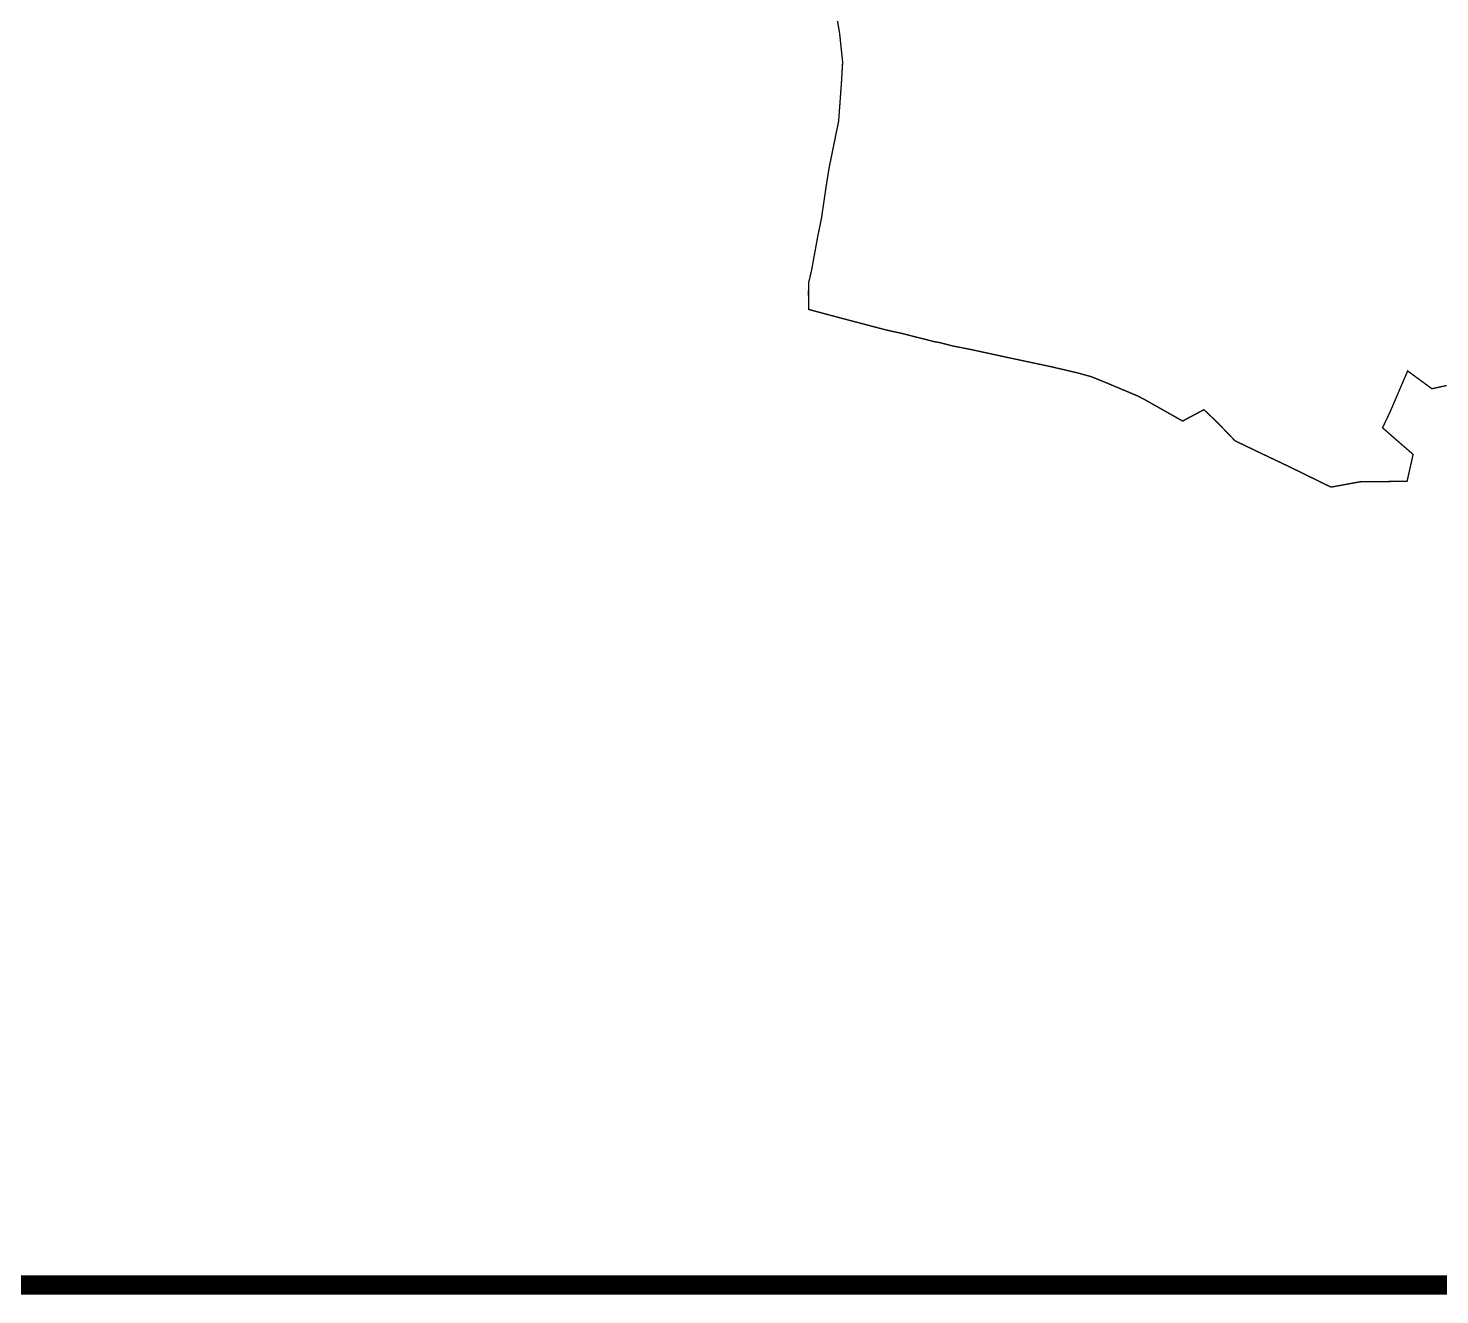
# Model space of a CAD drawing. Header units: inches. Extents: x 174104 to 230935, y 1583276 to 1631460.
# Drawn here: x 203582 to 210853, y 1583276 to 1589804 of the extents above; entities that cross this region are included whole.
import ezdxf

# ---------------------------------------------------------------- set-up
doc = ezdxf.new("R2010")
doc.units = ezdxf.units.IN
doc.header["$LTSCALE"] = 15
doc.header["$MEASUREMENT"] = 0
doc.linetypes.add('HIDDEN2', pattern=[0.1875, 0.125, -0.0625])
doc.layers.add('text2', color=7, linetype='Continuous')
doc.layers.add('VILLAGE BOUNDRY', color=5, linetype='Continuous')

msp = doc.modelspace()

# ---------------------------------------------------------------- linework, layer by layer
at = {"layer": 'text2', "const_width": 100}
msp.add_lwpolyline([(174153.83452, 1631410.23269), (230884.84018, 1631410.23269), (230884.84018, 1583325.91205), (174153.83452, 1583325.91205)], close=True, dxfattribs=at)
at = {"layer": 'VILLAGE BOUNDRY', "linetype": 'HIDDEN2', "ltscale": 20, "const_width": 7}
msp.add_lwpolyline([(210888.55918, 1587962.20367), (210812.64758, 1587945.80129), (210687.60583, 1588037.31755), (210687.60583, 1588037.31755), (210659.05245, 1587970.74586), (210595.05589, 1587821.53901), (210558.28371, 1587744.46545), (210653.68932, 1587661.14672), (210715.75842, 1587607.22489), (210684.748, 1587468.5744), (210524.92357, 1587466.80373), (210441.66477, 1587465.88132), (210292.74701, 1587438.60991), (210076.97524, 1587544.21629), (209936.41914, 1587611.10318), (209798.32113, 1587677.29106), (209703.43321, 1587776.03198), (209638.29159, 1587837.75239), (209528.41812, 1587779.13846), (209331.23612, 1587890.70531), (209295.08534, 1587909.30879), (209129.43373, 1587978.79882), (209057.19729, 1588007.93945), (208986.45507, 1588027.50839), (208848.68116, 1588059.72538), (208726.36968, 1588085.68506), (208625.79463, 1588107.03134), (208442.31744, 1588146.88346), (208343.16482, 1588166.43304), (208277.92495, 1588183.33864), (208251.18189, 1588187.7312), (208175.18344, 1588207.016), (208082.83299, 1588230.58313), (208000.51656, 1588248.72749), (207860.78313, 1588285.468), (207756.83882, 1588312.79837), (207601.65433, 1588354.49277), (207601.15923, 1588434.79606), (207601.35458, 1588490.19482), (207616.73393, 1588555.0492), (207632.69419, 1588642.75968), (207649.14712, 1588733.17769), (207667.66999, 1588821.74815), (207679.80157, 1588905.05843), (207692.29748, 1588990.87057), (207707.49973, 1589085.69897), (207714.5051, 1589119.26092), (207714.5051, 1589119.26092), (207748.85243, 1589287.99808), (207756.34367, 1589324.23376), (207770.82956, 1589522.93209), (207776.99397, 1589629.96575), (207761.33623, 1589777.92463), (207736.55294, 1589921.30931)], dxfattribs=at)

doc.saveas('drawing.dxf')
